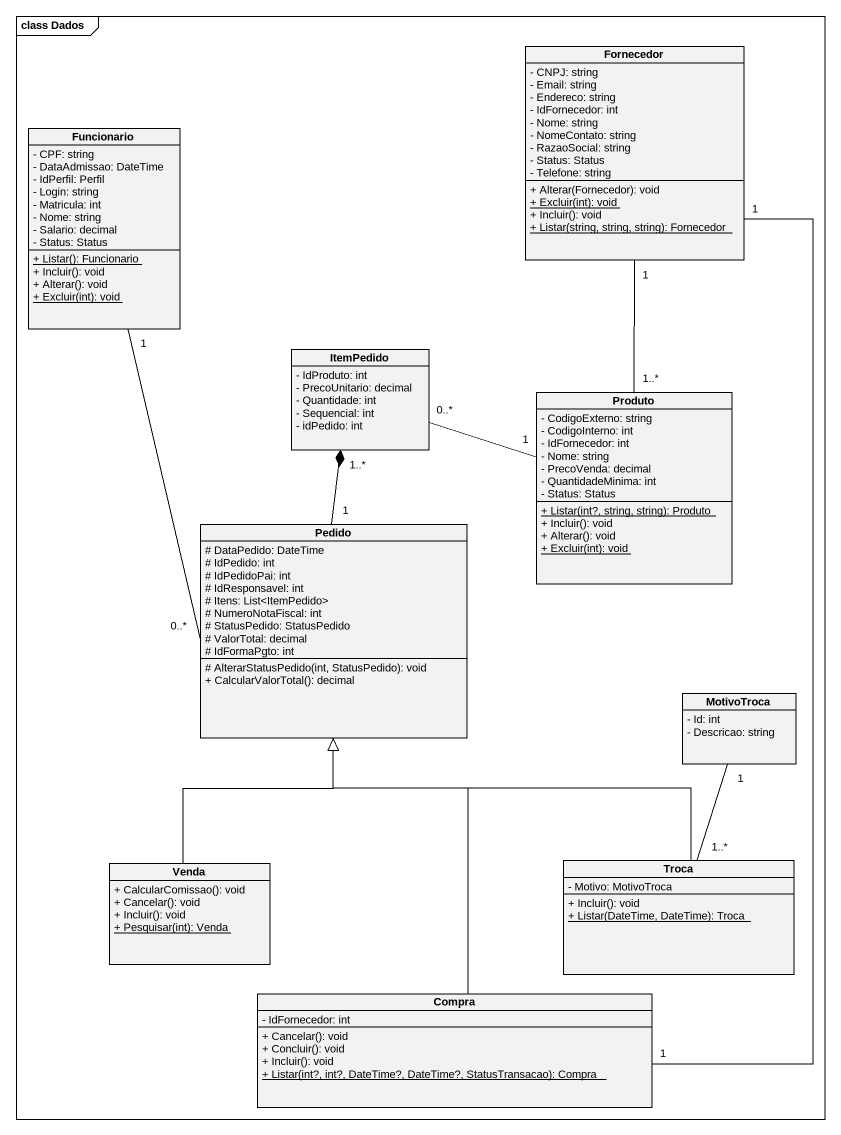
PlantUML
@startuml
mainframe class Dados
hide circle
hide empty members
skinparam classAttributeIconSize 0
class Fornecedor {
  - CNPJ: string
  - Email: string
  - Endereco: string
  - IdFornecedor: int
  - Nome: string
  - NomeContato: string
  - RazaoSocial: string
  - Status: Status
  - Telefone: string
  + Alterar(Fornecedor): void
  {static} + Excluir(int): void
  + Incluir(): void
  {static} + Listar(string, string, string): Fornecedor
}
class Funcionario {
  - CPF: string
  - DataAdmissao: DateTime
  - IdPerfil: Perfil
  - Login: string
  - Matricula: int
  - Nome: string
  - Salario: decimal
  - Status: Status
  {static} + Listar(): Funcionario
  + Incluir(): void
  + Alterar(): void
  {static} + Excluir(int): void
}
class ItemPedido {
  - IdProduto: int
  - PrecoUnitario: decimal
  - Quantidade: int
  - Sequencial: int
  - idPedido: int
}
class Produto {
  - CodigoExterno: string
  - CodigoInterno: int
  - IdFornecedor: int
  - Nome: string
  - PrecoVenda: decimal
  - QuantidadeMinima: int
  - Status: Status
  {static} + Listar(int?, string, string): Produto
  + Incluir(): void
  + Alterar(): void
  {static} + Excluir(int): void
}
class Pedido {
  # DataPedido: DateTime
  # IdPedido: int
  # IdPedidoPai: int
  # IdResponsavel: int
  # Itens: List<ItemPedido>
  # NumeroNotaFiscal: int
  # StatusPedido: StatusPedido
  # ValorTotal: decimal
  # IdFormaPgto: int
  # AlterarStatusPedido(int, StatusPedido): void
  + CalcularValorTotal(): decimal
}
class MotivoTroca {
  - Id: int
  - Descricao: string
}
class Venda {
  + CalcularComissao(): void
  + Cancelar(): void
  + Incluir(): void
  {static} + Pesquisar(int): Venda
}
class Troca {
  - Motivo: MotivoTroca
  + Incluir(): void
  {static} + Listar(DateTime, DateTime): Troca
}
class Compra {
  - IdFornecedor: int
  + Cancelar(): void
  + Concluir(): void
  + Incluir(): void
  {static} + Listar(int?, int?, DateTime?, DateTime?, StatusTransacao): Compra
}
Funcionario "1" -- "0..*" Pedido
ItemPedido "0..*" -right- "1" Produto
Produto "1..*" -up- "1" Fornecedor
Pedido "1" -up-* "1..*" ItemPedido
Venda -up-|> Pedido
Troca -up-|> Pedido
Troca "1..*" -up- "1" MotivoTroca
Compra "1" -up- "1" Fornecedor
Compra -up-|> Pedido
@enduml
